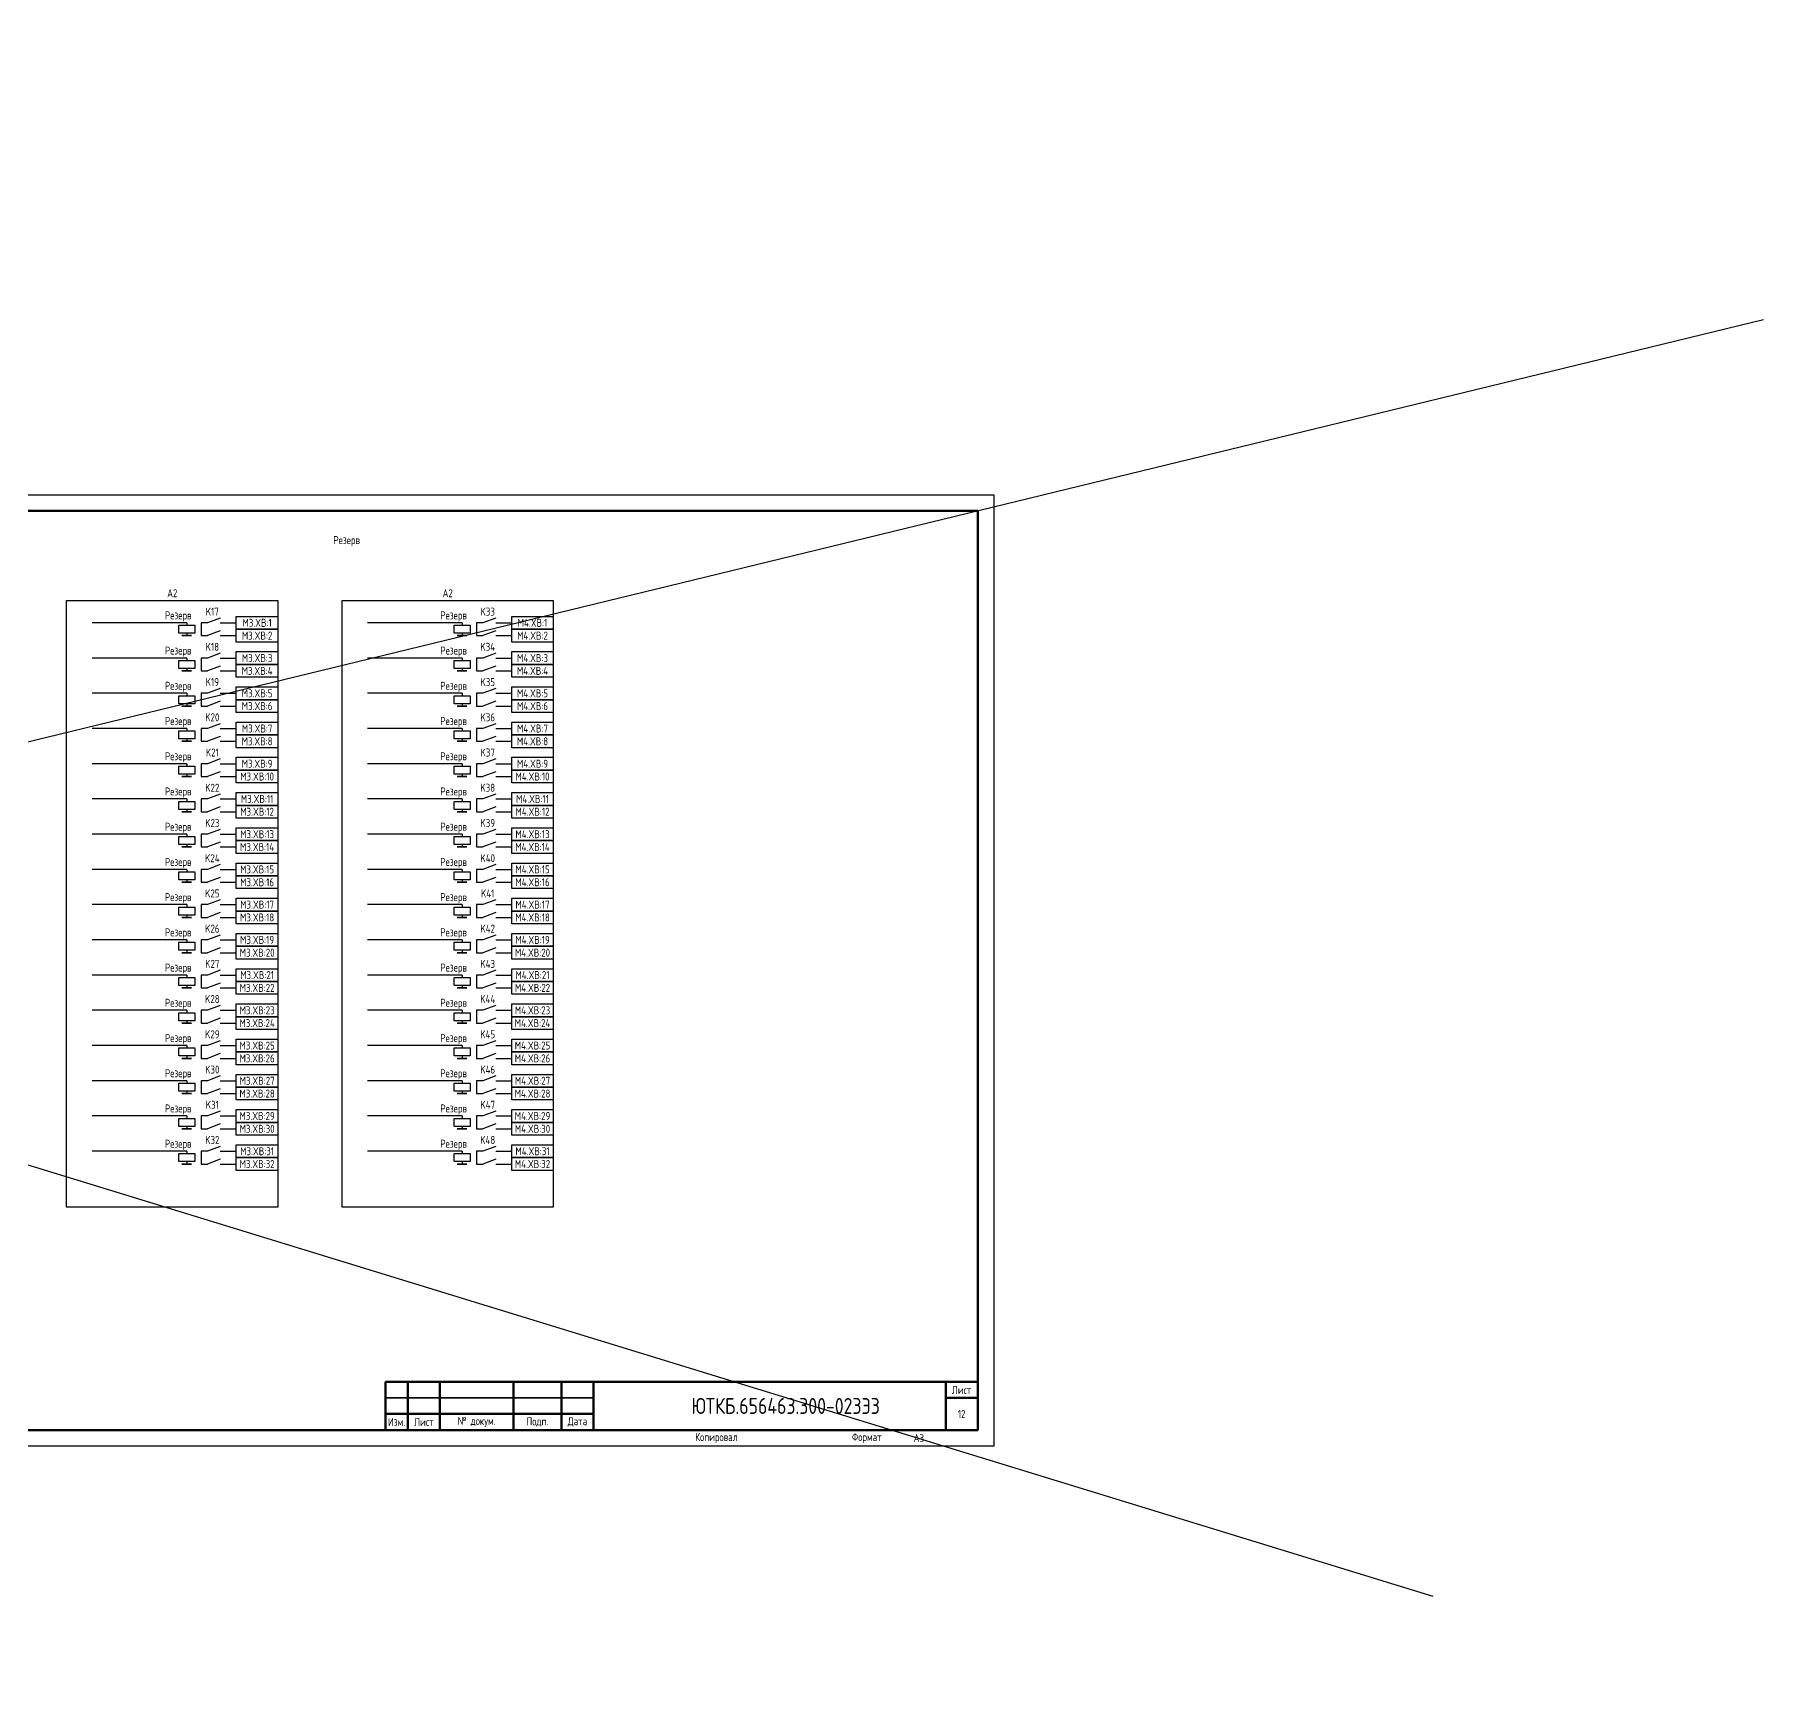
# Model space of a CAD drawing. Header units: millimetres. Extents: x -1244 to 6083, y -90 to 1191.
# Drawn here: x 4320 to 4860, y 675 to 1191 of the extents above; entities that cross this region are included whole.
import ezdxf

# ---------------------------------------------------------------- set-up
doc = ezdxf.new("R2010")
doc.units = ezdxf.units.MM
doc.styles.add('Gost_type_A', font='GOST_0.TTF')

# ---------------------------------------------------------------- blocks, each defined once
blk = doc.blocks.new('Формат_А3')
blk.add_lwpolyline([(-420, 297), (0, 297), (0, 0), (-420, 0)], close=True)
at = {"lineweight": 50}
blk.add_lwpolyline([(-400, 292), (-5, 292), (-5, 5), (-400, 5)], close=True, dxfattribs=at)
blk = doc.blocks.new('Штамп малый нижний')
at = {"lineweight": 50}
for points in [[(-185, 15), (-178, 15), (-178, 5), (-185, 5)], [(-178, 15), (-168, 15), (-168, 5), (-178, 5)], [(-168, 15), (-145, 15), (-145, 5), (-168, 5)], [(-145, 15), (-130, 15), (-130, 5), (-145, 5)], [(-130, 15), (-120, 15), (-120, 5), (-130, 5)], [(-120, 15), (-10, 15), (-10, 0), (-120, 0)], [(-10, 15), (0, 15), (0, 10), (-10, 10)], [(-10, 10), (0, 10), (0, 0), (-10, 0)], [(-185, 5), (-178, 5), (-178, 0), (-185, 0)], [(-178, 5), (-168, 5), (-168, 0), (-178, 0)], [(-168, 5), (-145, 5), (-145, 0), (-168, 0)], [(-145, 5), (-130, 5), (-130, 0), (-145, 0)], [(-130, 5), (-120, 5), (-120, 0), (-130, 0)]]:
    blk.add_lwpolyline(points, close=True, dxfattribs=at)
for points in [[(-185, 15), (-178, 15), (-178, 10), (-185, 10)], [(-178, 15), (-168, 15), (-168, 10), (-178, 10)], [(-168, 15), (-145, 15), (-145, 10), (-168, 10)], [(-145, 15), (-130, 15), (-130, 10), (-145, 10)], [(-130, 15), (-120, 15), (-120, 10), (-130, 10)], [(-185, 10), (-178, 10), (-178, 5), (-185, 5)], [(-178, 10), (-168, 10), (-168, 5), (-178, 5)], [(-168, 10), (-145, 10), (-145, 5), (-168, 5)], [(-145, 10), (-130, 10), (-130, 5), (-145, 5)], [(-130, 10), (-120, 10), (-120, 5), (-130, 5)]]:
    blk.add_lwpolyline(points, close=True)
at = {"char_height": 2.5, "style": 'Gost_type_A'}
for s, insert, width, attachment_point in [('Лист', (-5, 12.5), 10, 5), ('Изм.', (-181.5, 2.5), 7, 5), ('Лист', (-173, 2.5), 10, 5), ('№ докум.', (-156.5, 2.5), 23, 5), ('Подп.', (-137.5, 2.5), 15, 5), ('Дата', (-125, 2.5), 10, 5), ('Копировал', (-75, -2.53), 13.1202, 6), ('Формат', (-30, -2.53), 13.1202, 6)]:
    blk.add_mtext(s, dxfattribs=dict(at, insert=insert, width=width, attachment_point=attachment_point))

msp = doc.modelspace()

# ---------------------------------------------------------------- linework, layer by layer
at = {"color": 5}
for p, q in [((3168.72, 1191.07), (4757.14, 703.41)), ((3104.61, 674.94), (4860.42, 1102.08))]:
    msp.add_line(p, q, dxfattribs=at)
for p, q in [((4367.93, 1007.38), (4338.43, 1007.38)), ((4367.93, 1007.38), (4367.93, 1006.63)), ((4453.95, 1007.38), (4424.45, 1007.38)), ((4453.95, 1007.38), (4453.95, 1006.63)), ((4367.93, 1004.13), (4367.93, 1003.38)), ((4453.95, 1004.13), (4453.95, 1003.38)), ((4367.93, 996.38), (4338.43, 996.38)), ((4367.93, 996.38), (4367.93, 995.63)), ((4453.95, 996.38), (4424.45, 996.38)), ((4453.95, 996.38), (4453.95, 995.63)), ((4367.93, 993.13), (4367.93, 992.38)), ((4453.95, 993.13), (4453.95, 992.38)), ((4367.93, 985.38), (4338.43, 985.38)), ((4367.93, 985.38), (4367.93, 984.63)), ((4453.95, 985.38), (4424.45, 985.38)), ((4453.95, 985.38), (4453.95, 984.63)), ((4367.93, 982.13), (4367.93, 981.38)), ((4453.95, 982.13), (4453.95, 981.38)), ((4367.93, 974.38), (4338.43, 974.38)), ((4367.93, 974.38), (4367.93, 973.63)), ((4453.95, 974.38), (4424.45, 974.38)), ((4453.95, 974.38), (4453.95, 973.63)), ((4367.93, 971.13), (4367.93, 970.38)), ((4453.95, 971.13), (4453.95, 970.38)), ((4367.93, 963.38), (4338.43, 963.38)), ((4367.93, 963.38), (4367.93, 962.63)), ((4453.95, 963.38), (4424.45, 963.38)), ((4453.95, 963.38), (4453.95, 962.63)), ((4367.93, 960.13), (4367.93, 959.38)), ((4453.95, 960.13), (4453.95, 959.38)), ((4367.93, 952.38), (4338.43, 952.38)), ((4367.93, 952.38), (4367.93, 951.63)), ((4453.95, 952.38), (4424.45, 952.38)), ((4453.95, 952.38), (4453.95, 951.63)), ((4367.93, 949.13), (4367.93, 948.38)), ((4453.95, 949.13), (4453.95, 948.38)), ((4367.93, 941.38), (4338.43, 941.38)), ((4367.93, 941.38), (4367.93, 940.63)), ((4453.95, 941.38), (4424.45, 941.38)), ((4453.95, 941.38), (4453.95, 940.63)), ((4367.93, 938.13), (4367.93, 937.38)), ((4453.95, 938.13), (4453.95, 937.38)), ((4367.93, 930.38), (4338.43, 930.38)), ((4367.93, 930.38), (4367.93, 929.63)), ((4453.95, 930.38), (4424.45, 930.38)), ((4453.95, 930.38), (4453.95, 929.63)), ((4367.93, 927.13), (4367.93, 926.38)), ((4453.95, 927.13), (4453.95, 926.38)), ((4367.93, 919.38), (4338.43, 919.38)), ((4367.93, 919.38), (4367.93, 918.63)), ((4453.95, 919.38), (4424.45, 919.38)), ((4453.95, 919.38), (4453.95, 918.63)), ((4367.93, 916.13), (4367.93, 915.38)), ((4453.95, 916.13), (4453.95, 915.38)), ((4367.93, 908.38), (4338.43, 908.38)), ((4367.93, 908.38), (4367.93, 907.63)), ((4453.95, 908.38), (4424.45, 908.38)), ((4453.95, 908.38), (4453.95, 907.63)), ((4367.93, 905.13), (4367.93, 904.38)), ((4453.95, 905.13), (4453.95, 904.38)), ((4367.93, 897.38), (4338.43, 897.38)), ((4367.93, 897.38), (4367.93, 896.63)), ((4453.95, 897.38), (4424.45, 897.38)), ((4453.95, 897.38), (4453.95, 896.63)), ((4367.93, 894.13), (4367.93, 893.38)), ((4453.95, 894.13), (4453.95, 893.38)), ((4367.93, 886.38), (4338.43, 886.38)), ((4367.93, 886.38), (4367.93, 885.63)), ((4453.95, 886.38), (4424.45, 886.38)), ((4453.95, 886.38), (4453.95, 885.63)), ((4367.93, 883.13), (4367.93, 882.38)), ((4453.95, 883.13), (4453.95, 882.38)), ((4367.93, 875.38), (4338.43, 875.38)), ((4367.93, 875.38), (4367.93, 874.63)), ((4453.95, 875.38), (4424.45, 875.38)), ((4453.95, 875.38), (4453.95, 874.63)), ((4367.93, 872.13), (4367.93, 871.38)), ((4453.95, 872.13), (4453.95, 871.38)), ((4367.93, 864.38), (4338.43, 864.38)), ((4367.93, 864.38), (4367.93, 863.63)), ((4453.95, 864.38), (4424.45, 864.38)), ((4453.95, 864.38), (4453.95, 863.63)), ((4367.93, 861.13), (4367.93, 860.38)), ((4453.95, 861.13), (4453.95, 860.38)), ((4367.93, 853.38), (4338.43, 853.38)), ((4367.93, 853.38), (4367.93, 852.63)), ((4453.95, 853.38), (4424.45, 853.38)), ((4453.95, 853.38), (4453.95, 852.63)), ((4367.93, 850.13), (4367.93, 849.38)), ((4453.95, 850.13), (4453.95, 849.38)), ((4367.93, 842.38), (4338.43, 842.38)), ((4367.93, 842.38), (4367.93, 841.63)), ((4367.93, 839.13), (4367.93, 838.38)), ((4453.95, 842.38), (4424.45, 842.38)), ((4453.95, 842.38), (4453.95, 841.63)), ((4453.95, 839.13), (4453.95, 838.38))]:
    msp.add_line(p, q)
at = {"ltscale": 1.08}
for p, q in [((4374.43, 1007.38), (4372.43, 1007.38)), ((4372.43, 1007.38), (4372.43, 1003.38)), ((4378.43, 1007.38), (4383.43, 1007.38)), ((4460.45, 1007.38), (4458.45, 1007.38)), ((4458.45, 1007.38), (4458.45, 1003.38)), ((4464.45, 1007.38), (4469.45, 1007.38)), ((4372.43, 1003.38), (4374.43, 1003.38)), ((4378.43, 1003.38), (4383.43, 1003.38)), ((4458.45, 1003.38), (4460.45, 1003.38)), ((4464.45, 1003.38), (4469.45, 1003.38)), ((4374.43, 996.38), (4372.43, 996.38)), ((4372.43, 996.38), (4372.43, 992.38)), ((4378.43, 996.38), (4383.43, 996.38)), ((4460.45, 996.38), (4458.45, 996.38)), ((4458.45, 996.38), (4458.45, 992.38)), ((4464.45, 996.38), (4469.45, 996.38)), ((4372.43, 992.38), (4374.43, 992.38)), ((4378.43, 992.38), (4383.43, 992.38)), ((4458.45, 992.38), (4460.45, 992.38)), ((4464.45, 992.38), (4469.45, 992.38)), ((4374.43, 985.38), (4372.43, 985.38)), ((4372.43, 985.38), (4372.43, 981.38)), ((4378.43, 985.38), (4383.43, 985.38)), ((4460.45, 985.38), (4458.45, 985.38)), ((4458.45, 985.38), (4458.45, 981.38)), ((4464.45, 985.38), (4469.45, 985.38)), ((4372.43, 981.38), (4374.43, 981.38)), ((4378.43, 981.38), (4383.43, 981.38)), ((4458.45, 981.38), (4460.45, 981.38)), ((4464.45, 981.38), (4469.45, 981.38)), ((4374.43, 974.38), (4372.43, 974.38)), ((4372.43, 974.38), (4372.43, 970.38)), ((4378.43, 974.38), (4383.43, 974.38)), ((4460.45, 974.38), (4458.45, 974.38)), ((4458.45, 974.38), (4458.45, 970.38)), ((4464.45, 974.38), (4469.45, 974.38)), ((4372.43, 970.38), (4374.43, 970.38)), ((4378.43, 970.38), (4383.43, 970.38)), ((4458.45, 970.38), (4460.45, 970.38)), ((4464.45, 970.38), (4469.45, 970.38)), ((4374.43, 963.38), (4372.43, 963.38)), ((4372.43, 963.38), (4372.43, 959.38)), ((4378.43, 963.38), (4383.43, 963.38)), ((4460.45, 963.38), (4458.45, 963.38)), ((4458.45, 963.38), (4458.45, 959.38)), ((4464.45, 963.38), (4469.45, 963.38)), ((4372.43, 959.38), (4374.43, 959.38)), ((4378.43, 959.38), (4383.43, 959.38)), ((4458.45, 959.38), (4460.45, 959.38)), ((4464.45, 959.38), (4469.45, 959.38)), ((4374.43, 952.38), (4372.43, 952.38)), ((4372.43, 952.38), (4372.43, 948.38)), ((4378.43, 952.38), (4383.43, 952.38)), ((4460.45, 952.38), (4458.45, 952.38)), ((4458.45, 952.38), (4458.45, 948.38)), ((4464.45, 952.38), (4469.45, 952.38)), ((4372.43, 948.38), (4374.43, 948.38)), ((4378.43, 948.38), (4383.43, 948.38)), ((4458.45, 948.38), (4460.45, 948.38)), ((4464.45, 948.38), (4469.45, 948.38)), ((4374.43, 941.38), (4372.43, 941.38)), ((4372.43, 941.38), (4372.43, 937.38)), ((4378.43, 941.38), (4383.43, 941.38)), ((4460.45, 941.38), (4458.45, 941.38)), ((4458.45, 941.38), (4458.45, 937.38)), ((4464.45, 941.38), (4469.45, 941.38)), ((4372.43, 937.38), (4374.43, 937.38)), ((4378.43, 937.38), (4383.43, 937.38)), ((4458.45, 937.38), (4460.45, 937.38)), ((4464.45, 937.38), (4469.45, 937.38)), ((4374.43, 930.38), (4372.43, 930.38)), ((4372.43, 930.38), (4372.43, 926.38)), ((4378.43, 930.38), (4383.43, 930.38)), ((4460.45, 930.38), (4458.45, 930.38)), ((4458.45, 930.38), (4458.45, 926.38)), ((4464.45, 930.38), (4469.45, 930.38)), ((4372.43, 926.38), (4374.43, 926.38)), ((4378.43, 926.38), (4383.43, 926.38)), ((4458.45, 926.38), (4460.45, 926.38)), ((4464.45, 926.38), (4469.45, 926.38)), ((4374.43, 919.38), (4372.43, 919.38)), ((4372.43, 919.38), (4372.43, 915.38)), ((4378.43, 919.38), (4383.43, 919.38)), ((4460.45, 919.38), (4458.45, 919.38)), ((4458.45, 919.38), (4458.45, 915.38)), ((4464.45, 919.38), (4469.45, 919.38)), ((4372.43, 915.38), (4374.43, 915.38)), ((4378.43, 915.38), (4383.43, 915.38)), ((4458.45, 915.38), (4460.45, 915.38)), ((4464.45, 915.38), (4469.45, 915.38)), ((4374.43, 908.38), (4372.43, 908.38)), ((4372.43, 908.38), (4372.43, 904.38)), ((4378.43, 908.38), (4383.43, 908.38)), ((4460.45, 908.38), (4458.45, 908.38)), ((4458.45, 908.38), (4458.45, 904.38)), ((4464.45, 908.38), (4469.45, 908.38)), ((4372.43, 904.38), (4374.43, 904.38)), ((4378.43, 904.38), (4383.43, 904.38)), ((4458.45, 904.38), (4460.45, 904.38)), ((4464.45, 904.38), (4469.45, 904.38)), ((4374.43, 897.38), (4372.43, 897.38)), ((4372.43, 897.38), (4372.43, 893.38)), ((4378.43, 897.38), (4383.43, 897.38)), ((4460.45, 897.38), (4458.45, 897.38)), ((4458.45, 897.38), (4458.45, 893.38)), ((4464.45, 897.38), (4469.45, 897.38)), ((4372.43, 893.38), (4374.43, 893.38)), ((4378.43, 893.38), (4383.43, 893.38)), ((4458.45, 893.38), (4460.45, 893.38)), ((4464.45, 893.38), (4469.45, 893.38)), ((4374.43, 886.38), (4372.43, 886.38)), ((4372.43, 886.38), (4372.43, 882.38)), ((4378.43, 886.38), (4383.43, 886.38)), ((4460.45, 886.38), (4458.45, 886.38)), ((4458.45, 886.38), (4458.45, 882.38)), ((4464.45, 886.38), (4469.45, 886.38)), ((4372.43, 882.38), (4374.43, 882.38)), ((4378.43, 882.38), (4383.43, 882.38)), ((4458.45, 882.38), (4460.45, 882.38)), ((4464.45, 882.38), (4469.45, 882.38)), ((4374.43, 875.38), (4372.43, 875.38)), ((4372.43, 875.38), (4372.43, 871.38)), ((4378.43, 875.38), (4383.43, 875.38)), ((4460.45, 875.38), (4458.45, 875.38)), ((4458.45, 875.38), (4458.45, 871.38)), ((4464.45, 875.38), (4469.45, 875.38)), ((4372.43, 871.38), (4374.43, 871.38)), ((4378.43, 871.38), (4383.43, 871.38)), ((4458.45, 871.38), (4460.45, 871.38)), ((4464.45, 871.38), (4469.45, 871.38)), ((4374.43, 864.38), (4372.43, 864.38)), ((4372.43, 864.38), (4372.43, 860.38)), ((4378.43, 864.38), (4383.43, 864.38)), ((4460.45, 864.38), (4458.45, 864.38)), ((4458.45, 864.38), (4458.45, 860.38)), ((4464.45, 864.38), (4469.45, 864.38)), ((4372.43, 860.38), (4374.43, 860.38)), ((4378.43, 860.38), (4383.43, 860.38)), ((4458.45, 860.38), (4460.45, 860.38)), ((4464.45, 860.38), (4469.45, 860.38)), ((4374.43, 853.38), (4372.43, 853.38)), ((4372.43, 853.38), (4372.43, 849.38)), ((4378.43, 853.38), (4383.43, 853.38)), ((4460.45, 853.38), (4458.45, 853.38)), ((4458.45, 853.38), (4458.45, 849.38)), ((4464.45, 853.38), (4469.45, 853.38)), ((4372.43, 849.38), (4374.43, 849.38)), ((4378.43, 849.38), (4383.43, 849.38)), ((4458.45, 849.38), (4460.45, 849.38)), ((4464.45, 849.38), (4469.45, 849.38)), ((4374.43, 842.38), (4372.43, 842.38)), ((4372.43, 842.38), (4372.43, 838.38)), ((4372.43, 838.38), (4374.43, 838.38)), ((4378.43, 842.38), (4383.43, 842.38)), ((4378.43, 838.38), (4383.43, 838.38)), ((4460.45, 842.38), (4458.45, 842.38)), ((4458.45, 842.38), (4458.45, 838.38)), ((4458.45, 838.38), (4460.45, 838.38)), ((4464.45, 842.38), (4469.45, 842.38)), ((4464.45, 838.38), (4469.45, 838.38))]:
    msp.add_line(p, q, dxfattribs=at)
at = {"ltscale": 4.32}
for p, q in [((4378.43, 1008.88), (4374.43, 1007.38)), ((4378.43, 1004.88), (4374.43, 1003.38)), ((4464.45, 1008.88), (4460.45, 1007.38)), ((4464.45, 1004.88), (4460.45, 1003.38)), ((4378.43, 997.88), (4374.43, 996.38)), ((4378.43, 993.88), (4374.43, 992.38)), ((4464.45, 997.88), (4460.45, 996.38)), ((4464.45, 993.88), (4460.45, 992.38)), ((4378.43, 986.88), (4374.43, 985.38)), ((4378.43, 982.88), (4374.43, 981.38)), ((4464.45, 986.88), (4460.45, 985.38)), ((4464.45, 982.88), (4460.45, 981.38)), ((4378.43, 975.88), (4374.43, 974.38)), ((4464.45, 975.88), (4460.45, 974.38)), ((4378.43, 971.88), (4374.43, 970.38)), ((4464.45, 971.88), (4460.45, 970.38)), ((4378.43, 964.88), (4374.43, 963.38)), ((4464.45, 964.88), (4460.45, 963.38)), ((4378.43, 960.88), (4374.43, 959.38)), ((4464.45, 960.88), (4460.45, 959.38)), ((4378.43, 953.88), (4374.43, 952.38)), ((4464.45, 953.88), (4460.45, 952.38)), ((4378.43, 949.88), (4374.43, 948.38)), ((4464.45, 949.88), (4460.45, 948.38)), ((4378.43, 942.88), (4374.43, 941.38)), ((4464.45, 942.88), (4460.45, 941.38)), ((4378.43, 938.88), (4374.43, 937.38)), ((4464.45, 938.88), (4460.45, 937.38)), ((4378.43, 931.88), (4374.43, 930.38)), ((4464.45, 931.88), (4460.45, 930.38)), ((4378.43, 927.88), (4374.43, 926.38)), ((4464.45, 927.88), (4460.45, 926.38)), ((4378.43, 920.88), (4374.43, 919.38)), ((4464.45, 920.88), (4460.45, 919.38)), ((4378.43, 916.88), (4374.43, 915.38)), ((4464.45, 916.88), (4460.45, 915.38)), ((4378.43, 909.88), (4374.43, 908.38)), ((4464.45, 909.88), (4460.45, 908.38)), ((4378.43, 905.88), (4374.43, 904.38)), ((4464.45, 905.88), (4460.45, 904.38)), ((4378.43, 898.88), (4374.43, 897.38)), ((4464.45, 898.88), (4460.45, 897.38)), ((4378.43, 894.88), (4374.43, 893.38)), ((4464.45, 894.88), (4460.45, 893.38)), ((4378.43, 887.88), (4374.43, 886.38)), ((4464.45, 887.88), (4460.45, 886.38)), ((4378.43, 883.88), (4374.43, 882.38)), ((4464.45, 883.88), (4460.45, 882.38)), ((4378.43, 876.88), (4374.43, 875.38)), ((4464.45, 876.88), (4460.45, 875.38)), ((4378.43, 872.88), (4374.43, 871.38)), ((4464.45, 872.88), (4460.45, 871.38)), ((4378.43, 865.88), (4374.43, 864.38)), ((4464.45, 865.88), (4460.45, 864.38)), ((4378.43, 861.88), (4374.43, 860.38)), ((4464.45, 861.88), (4460.45, 860.38)), ((4378.43, 854.88), (4374.43, 853.38)), ((4464.45, 854.88), (4460.45, 853.38)), ((4378.43, 850.88), (4374.43, 849.38)), ((4464.45, 850.88), (4460.45, 849.38)), ((4378.43, 843.88), (4374.43, 842.38)), ((4464.45, 843.88), (4460.45, 842.38)), ((4378.43, 839.88), (4374.43, 838.38)), ((4464.45, 839.88), (4460.45, 838.38))]:
    msp.add_line(p, q, dxfattribs=at)
for points in [[(4330.43, 1014.38), (4396.43, 1014.38), (4396.43, 824.86), (4330.43, 824.86)], [(4416.45, 1014.38), (4482.45, 1014.38), (4482.45, 824.86), (4416.45, 824.86)], [(4370.43, 1006.63), (4370.43, 1004.13), (4365.43, 1004.13), (4365.43, 1006.63)], [(4383.43, 1009.38), (4396.43, 1009.38), (4396.43, 1005.38), (4383.43, 1005.38)], [(4383.43, 1005.38), (4396.43, 1005.38), (4396.43, 1001.38), (4383.43, 1001.38)], [(4456.45, 1006.63), (4456.45, 1004.13), (4451.45, 1004.13), (4451.45, 1006.63)], [(4469.45, 1009.38), (4482.45, 1009.38), (4482.45, 1005.38), (4469.45, 1005.38)], [(4469.45, 1005.38), (4482.45, 1005.38), (4482.45, 1001.38), (4469.45, 1001.38)], [(4369.43, 1003.38), (4366.43, 1003.38)], [(4455.45, 1003.38), (4452.45, 1003.38)], [(4370.43, 995.63), (4370.43, 993.13), (4365.43, 993.13), (4365.43, 995.63)], [(4383.43, 998.38), (4396.43, 998.38), (4396.43, 994.38), (4383.43, 994.38)], [(4383.43, 994.38), (4396.43, 994.38), (4396.43, 990.38), (4383.43, 990.38)], [(4456.45, 995.63), (4456.45, 993.13), (4451.45, 993.13), (4451.45, 995.63)], [(4469.45, 998.38), (4482.45, 998.38), (4482.45, 994.38), (4469.45, 994.38)], [(4469.45, 994.38), (4482.45, 994.38), (4482.45, 990.38), (4469.45, 990.38)], [(4369.43, 992.38), (4366.43, 992.38)], [(4455.45, 992.38), (4452.45, 992.38)], [(4370.43, 984.63), (4370.43, 982.13), (4365.43, 982.13), (4365.43, 984.63)], [(4383.43, 987.38), (4396.43, 987.38), (4396.43, 983.38), (4383.43, 983.38)], [(4383.43, 983.38), (4396.43, 983.38), (4396.43, 979.38), (4383.43, 979.38)], [(4456.45, 984.63), (4456.45, 982.13), (4451.45, 982.13), (4451.45, 984.63)], [(4469.45, 987.38), (4482.45, 987.38), (4482.45, 983.38), (4469.45, 983.38)], [(4469.45, 983.38), (4482.45, 983.38), (4482.45, 979.38), (4469.45, 979.38)], [(4369.43, 981.38), (4366.43, 981.38)], [(4455.45, 981.38), (4452.45, 981.38)], [(4370.43, 973.63), (4370.43, 971.13), (4365.43, 971.13), (4365.43, 973.63)], [(4383.43, 976.38), (4396.43, 976.38), (4396.43, 972.38), (4383.43, 972.38)], [(4383.43, 972.38), (4396.43, 972.38), (4396.43, 968.38), (4383.43, 968.38)], [(4456.45, 973.63), (4456.45, 971.13), (4451.45, 971.13), (4451.45, 973.63)], [(4469.45, 976.38), (4482.45, 976.38), (4482.45, 972.38), (4469.45, 972.38)], [(4469.45, 972.38), (4482.45, 972.38), (4482.45, 968.38), (4469.45, 968.38)], [(4369.43, 970.38), (4366.43, 970.38)], [(4455.45, 970.38), (4452.45, 970.38)], [(4370.43, 962.63), (4370.43, 960.13), (4365.43, 960.13), (4365.43, 962.63)], [(4383.43, 965.38), (4396.43, 965.38), (4396.43, 961.38), (4383.43, 961.38)], [(4383.43, 961.38), (4396.43, 961.38), (4396.43, 957.38), (4383.43, 957.38)], [(4456.45, 962.63), (4456.45, 960.13), (4451.45, 960.13), (4451.45, 962.63)], [(4469.45, 965.38), (4482.45, 965.38), (4482.45, 961.38), (4469.45, 961.38)], [(4469.45, 961.38), (4482.45, 961.38), (4482.45, 957.38), (4469.45, 957.38)], [(4369.43, 959.38), (4366.43, 959.38)], [(4455.45, 959.38), (4452.45, 959.38)], [(4370.43, 951.63), (4370.43, 949.13), (4365.43, 949.13), (4365.43, 951.63)], [(4383.43, 954.38), (4396.43, 954.38), (4396.43, 950.38), (4383.43, 950.38)], [(4456.45, 951.63), (4456.45, 949.13), (4451.45, 949.13), (4451.45, 951.63)], [(4469.45, 954.38), (4482.45, 954.38), (4482.45, 950.38), (4469.45, 950.38)], [(4369.43, 948.38), (4366.43, 948.38)], [(4383.43, 950.38), (4396.43, 950.38), (4396.43, 946.38), (4383.43, 946.38)], [(4455.45, 948.38), (4452.45, 948.38)], [(4469.45, 950.38), (4482.45, 950.38), (4482.45, 946.38), (4469.45, 946.38)], [(4370.43, 940.63), (4370.43, 938.13), (4365.43, 938.13), (4365.43, 940.63)], [(4383.43, 943.38), (4396.43, 943.38), (4396.43, 939.38), (4383.43, 939.38)], [(4456.45, 940.63), (4456.45, 938.13), (4451.45, 938.13), (4451.45, 940.63)], [(4469.45, 943.38), (4482.45, 943.38), (4482.45, 939.38), (4469.45, 939.38)], [(4369.43, 937.38), (4366.43, 937.38)], [(4383.43, 939.38), (4396.43, 939.38), (4396.43, 935.38), (4383.43, 935.38)], [(4455.45, 937.38), (4452.45, 937.38)], [(4469.45, 939.38), (4482.45, 939.38), (4482.45, 935.38), (4469.45, 935.38)], [(4370.43, 929.63), (4370.43, 927.13), (4365.43, 927.13), (4365.43, 929.63)], [(4383.43, 932.38), (4396.43, 932.38), (4396.43, 928.38), (4383.43, 928.38)], [(4456.45, 929.63), (4456.45, 927.13), (4451.45, 927.13), (4451.45, 929.63)], [(4469.45, 932.38), (4482.45, 932.38), (4482.45, 928.38), (4469.45, 928.38)], [(4369.43, 926.38), (4366.43, 926.38)], [(4383.43, 928.38), (4396.43, 928.38), (4396.43, 924.38), (4383.43, 924.38)], [(4455.45, 926.38), (4452.45, 926.38)], [(4469.45, 928.38), (4482.45, 928.38), (4482.45, 924.38), (4469.45, 924.38)], [(4370.43, 918.63), (4370.43, 916.13), (4365.43, 916.13), (4365.43, 918.63)], [(4383.43, 921.38), (4396.43, 921.38), (4396.43, 917.38), (4383.43, 917.38)], [(4456.45, 918.63), (4456.45, 916.13), (4451.45, 916.13), (4451.45, 918.63)], [(4469.45, 921.38), (4482.45, 921.38), (4482.45, 917.38), (4469.45, 917.38)], [(4369.43, 915.38), (4366.43, 915.38)], [(4383.43, 917.38), (4396.43, 917.38), (4396.43, 913.38), (4383.43, 913.38)], [(4455.45, 915.38), (4452.45, 915.38)], [(4469.45, 917.38), (4482.45, 917.38), (4482.45, 913.38), (4469.45, 913.38)], [(4370.43, 907.63), (4370.43, 905.13), (4365.43, 905.13), (4365.43, 907.63)], [(4383.43, 910.38), (4396.43, 910.38), (4396.43, 906.38), (4383.43, 906.38)], [(4456.45, 907.63), (4456.45, 905.13), (4451.45, 905.13), (4451.45, 907.63)], [(4469.45, 910.38), (4482.45, 910.38), (4482.45, 906.38), (4469.45, 906.38)], [(4369.43, 904.38), (4366.43, 904.38)], [(4383.43, 906.38), (4396.43, 906.38), (4396.43, 902.38), (4383.43, 902.38)], [(4455.45, 904.38), (4452.45, 904.38)], [(4469.45, 906.38), (4482.45, 906.38), (4482.45, 902.38), (4469.45, 902.38)], [(4370.43, 896.63), (4370.43, 894.13), (4365.43, 894.13), (4365.43, 896.63)], [(4383.43, 899.38), (4396.43, 899.38), (4396.43, 895.38), (4383.43, 895.38)], [(4456.45, 896.63), (4456.45, 894.13), (4451.45, 894.13), (4451.45, 896.63)], [(4469.45, 899.38), (4482.45, 899.38), (4482.45, 895.38), (4469.45, 895.38)], [(4369.43, 893.38), (4366.43, 893.38)], [(4383.43, 895.38), (4396.43, 895.38), (4396.43, 891.38), (4383.43, 891.38)], [(4455.45, 893.38), (4452.45, 893.38)], [(4469.45, 895.38), (4482.45, 895.38), (4482.45, 891.38), (4469.45, 891.38)], [(4370.43, 885.63), (4370.43, 883.13), (4365.43, 883.13), (4365.43, 885.63)], [(4383.43, 888.38), (4396.43, 888.38), (4396.43, 884.38), (4383.43, 884.38)], [(4456.45, 885.63), (4456.45, 883.13), (4451.45, 883.13), (4451.45, 885.63)], [(4469.45, 888.38), (4482.45, 888.38), (4482.45, 884.38), (4469.45, 884.38)], [(4369.43, 882.38), (4366.43, 882.38)], [(4383.43, 884.38), (4396.43, 884.38), (4396.43, 880.38), (4383.43, 880.38)], [(4455.45, 882.38), (4452.45, 882.38)], [(4469.45, 884.38), (4482.45, 884.38), (4482.45, 880.38), (4469.45, 880.38)], [(4383.43, 877.38), (4396.43, 877.38), (4396.43, 873.38), (4383.43, 873.38)], [(4469.45, 877.38), (4482.45, 877.38), (4482.45, 873.38), (4469.45, 873.38)], [(4370.43, 874.63), (4370.43, 872.13), (4365.43, 872.13), (4365.43, 874.63)], [(4369.43, 871.38), (4366.43, 871.38)], [(4383.43, 873.38), (4396.43, 873.38), (4396.43, 869.38), (4383.43, 869.38)], [(4456.45, 874.63), (4456.45, 872.13), (4451.45, 872.13), (4451.45, 874.63)], [(4455.45, 871.38), (4452.45, 871.38)], [(4469.45, 873.38), (4482.45, 873.38), (4482.45, 869.38), (4469.45, 869.38)], [(4383.43, 866.38), (4396.43, 866.38), (4396.43, 862.38), (4383.43, 862.38)], [(4469.45, 866.38), (4482.45, 866.38), (4482.45, 862.38), (4469.45, 862.38)], [(4370.43, 863.63), (4370.43, 861.13), (4365.43, 861.13), (4365.43, 863.63)], [(4369.43, 860.38), (4366.43, 860.38)], [(4383.43, 862.38), (4396.43, 862.38), (4396.43, 858.38), (4383.43, 858.38)], [(4456.45, 863.63), (4456.45, 861.13), (4451.45, 861.13), (4451.45, 863.63)], [(4455.45, 860.38), (4452.45, 860.38)], [(4469.45, 862.38), (4482.45, 862.38), (4482.45, 858.38), (4469.45, 858.38)], [(4383.43, 855.38), (4396.43, 855.38), (4396.43, 851.38), (4383.43, 851.38)], [(4469.45, 855.38), (4482.45, 855.38), (4482.45, 851.38), (4469.45, 851.38)], [(4370.43, 852.63), (4370.43, 850.13), (4365.43, 850.13), (4365.43, 852.63)], [(4369.43, 849.38), (4366.43, 849.38)], [(4383.43, 851.38), (4396.43, 851.38), (4396.43, 847.38), (4383.43, 847.38)], [(4456.45, 852.63), (4456.45, 850.13), (4451.45, 850.13), (4451.45, 852.63)], [(4455.45, 849.38), (4452.45, 849.38)], [(4469.45, 851.38), (4482.45, 851.38), (4482.45, 847.38), (4469.45, 847.38)], [(4383.43, 844.38), (4396.43, 844.38), (4396.43, 840.38), (4383.43, 840.38)], [(4469.45, 844.38), (4482.45, 844.38), (4482.45, 840.38), (4469.45, 840.38)], [(4370.43, 841.63), (4370.43, 839.13), (4365.43, 839.13), (4365.43, 841.63)], [(4369.43, 838.38), (4366.43, 838.38)], [(4383.43, 840.38), (4396.43, 840.38), (4396.43, 836.38), (4383.43, 836.38)], [(4456.45, 841.63), (4456.45, 839.13), (4451.45, 839.13), (4451.45, 841.63)], [(4455.45, 838.38), (4452.45, 838.38)], [(4469.45, 840.38), (4482.45, 840.38), (4482.45, 836.38), (4469.45, 836.38)]]:
    msp.add_lwpolyline(points, close=True)

# ---------------------------------------------------------------- block references
at = {"color": 1}
msp.add_blockref('Формат_А3', (4620, 750.32), dxfattribs=at)
msp.add_blockref('Штамп малый нижний', (4615, 755.32))

# ---------------------------------------------------------------- texts
at = {"lineweight": 25, "insert": (4417.89, 1032.88), "char_height": 2.5, "width": 395, "attachment_point": 5, "line_spacing_factor": 0.9, "style": 'Gost_type_A'}
msp.add_mtext('Резерв', dxfattribs=at)
at = {"char_height": 2.5, "width": 66, "attachment_point": 8, "line_spacing_factor": 0.9, "style": 'Gost_type_A'}
for insert in [(4363.43, 1015.38), (4449.45, 1015.38)]:
    msp.add_mtext('A2', dxfattribs=dict(at, insert=insert))
at = {"style": 'Gost_type_A'}
for s, insert, char_height, width, attachment_point in [('Резерв', (4369.43, 1009.38), 2.5, 31.0015, 6), ('K17', (4375.93, 1010.88), 2.5, 5, 5), ('Резерв', (4455.45, 1009.38), 2.5, 31.0015, 6), ('K33', (4461.95, 1010.88), 2.5, 5, 5), ('M3.XВ:2', (4389.93, 1003.38), 2.5, 13, 5), ('M3.XВ:1', (4389.93, 1007.38), 2.5, 13, 5), ('M4.XВ:2', (4475.95, 1003.38), 2.5, 13, 5), ('M4.XВ:1', (4475.95, 1007.38), 2.5, 13, 5), ('Резерв', (4369.43, 998.38), 2.5, 31.0015, 6), ('K18', (4375.93, 999.88), 2.5, 5, 5), ('Резерв', (4455.45, 998.38), 2.5, 31.0015, 6), ('K34', (4461.95, 999.88), 2.5, 5, 5), ('M3.XВ:4', (4389.93, 992.38), 2.5, 13, 5), ('M3.XВ:3', (4389.93, 996.38), 2.5, 13, 5), ('M4.XВ:4', (4475.95, 992.38), 2.5, 13, 5), ('M4.XВ:3', (4475.95, 996.38), 2.5, 13, 5), ('Резерв', (4369.43, 987.38), 2.5, 31.0015, 6), ('K19', (4375.93, 988.88), 2.5, 5, 5), ('Резерв', (4455.45, 987.38), 2.5, 31.0015, 6), ('K35', (4461.95, 988.88), 2.5, 5, 5), ('M3.XВ:5', (4389.93, 985.38), 2.5, 13, 5), ('M4.XВ:5', (4475.95, 985.38), 2.5, 13, 5), ('Резерв', (4369.43, 976.38), 2.5, 31.0015, 6), ('K20', (4375.93, 977.88), 2.5, 5, 5), ('M3.XВ:6', (4389.93, 981.38), 2.5, 13, 5), ('Резерв', (4455.45, 976.38), 2.5, 31.0015, 6), ('K36', (4461.95, 977.88), 2.5, 5, 5), ('M4.XВ:6', (4475.95, 981.38), 2.5, 13, 5), ('M3.XВ:7', (4389.93, 974.38), 2.5, 13, 5), ('M4.XВ:7', (4475.95, 974.38), 2.5, 13, 5), ('Резерв', (4369.43, 965.38), 2.5, 31.0015, 6), ('K21', (4375.93, 966.88), 2.5, 5, 5), ('M3.XВ:8', (4389.93, 970.38), 2.5, 13, 5), ('Резерв', (4455.45, 965.38), 2.5, 31.0015, 6), ('K37', (4461.95, 966.88), 2.5, 5, 5), ('M4.XВ:8', (4475.95, 970.38), 2.5, 13, 5), ('M3.XВ:9', (4389.93, 963.38), 2.5, 13, 5), ('M4.XВ:9', (4475.95, 963.38), 2.5, 13, 5), ('Резерв', (4369.43, 954.38), 2.5, 31.0015, 6), ('K22', (4375.93, 955.88), 2.5, 5, 5), ('M3.XВ:10', (4389.93, 959.38), 2.5, 13, 5), ('Резерв', (4455.45, 954.38), 2.5, 31.0015, 6), ('K38', (4461.95, 955.88), 2.5, 5, 5), ('M4.XВ:10', (4475.95, 959.38), 2.5, 13, 5), ('M3.XВ:11', (4389.93, 952.38), 2.5, 13, 5), ('M4.XВ:11', (4475.95, 952.38), 2.5, 13, 5), ('K23', (4375.93, 944.88), 2.5, 5, 5), ('M3.XВ:12', (4389.93, 948.38), 2.5, 13, 5), ('K39', (4461.95, 944.88), 2.5, 5, 5), ('M4.XВ:12', (4475.95, 948.38), 2.5, 13, 5), ('Резерв', (4369.43, 943.38), 2.5, 31.0015, 6), ('M3.XВ:13', (4389.93, 941.38), 2.5, 13, 5), ('Резерв', (4455.45, 943.38), 2.5, 31.0015, 6), ('M4.XВ:13', (4475.95, 941.38), 2.5, 13, 5), ('K24', (4375.93, 933.88), 2.5, 5, 5), ('M3.XВ:14', (4389.93, 937.38), 2.5, 13, 5), ('K40', (4461.95, 933.88), 2.5, 5, 5), ('M4.XВ:14', (4475.95, 937.38), 2.5, 13, 5), ('Резерв', (4369.43, 932.38), 2.5, 31.0015, 6), ('M3.XВ:15', (4389.93, 930.38), 2.5, 13, 5), ('Резерв', (4455.45, 932.38), 2.5, 31.0015, 6), ('M4.XВ:15', (4475.95, 930.38), 2.5, 13, 5), ('K25', (4375.93, 922.88), 2.5, 5, 5), ('M3.XВ:16', (4389.93, 926.38), 2.5, 13, 5), ('K41', (4461.95, 922.88), 2.5, 5, 5), ('M4.XВ:16', (4475.95, 926.38), 2.5, 13, 5), ('Резерв', (4369.43, 921.38), 2.5, 31.0015, 6), ('M3.XВ:17', (4389.93, 919.38), 2.5, 13, 5), ('Резерв', (4455.45, 921.38), 2.5, 31.0015, 6), ('M4.XВ:17', (4475.95, 919.38), 2.5, 13, 5), ('K26', (4375.93, 911.88), 2.5, 5, 5), ('M3.XВ:18', (4389.93, 915.38), 2.5, 13, 5), ('K42', (4461.95, 911.88), 2.5, 5, 5), ('M4.XВ:18', (4475.95, 915.38), 2.5, 13, 5), ('Резерв', (4369.43, 910.38), 2.5, 31.0015, 6), ('M3.XВ:19', (4389.93, 908.38), 2.5, 13, 5), ('Резерв', (4455.45, 910.38), 2.5, 31.0015, 6), ('M4.XВ:19', (4475.95, 908.38), 2.5, 13, 5), ('K27', (4375.93, 900.88), 2.5, 5, 5), ('M3.XВ:20', (4389.93, 904.38), 2.5, 13, 5), ('K43', (4461.95, 900.88), 2.5, 5, 5), ('M4.XВ:20', (4475.95, 904.38), 2.5, 13, 5), ('Резерв', (4369.43, 899.38), 2.5, 31.0015, 6), ('M3.XВ:21', (4389.93, 897.38), 2.5, 13, 5), ('Резерв', (4455.45, 899.38), 2.5, 31.0015, 6), ('M4.XВ:21', (4475.95, 897.38), 2.5, 13, 5), ('K28', (4375.93, 889.88), 2.5, 5, 5), ('M3.XВ:22', (4389.93, 893.38), 2.5, 13, 5), ('K44', (4461.95, 889.88), 2.5, 5, 5), ('M4.XВ:22', (4475.95, 893.38), 2.5, 13, 5), ('Резерв', (4369.43, 888.38), 2.5, 31.0015, 6), ('M3.XВ:23', (4389.93, 886.38), 2.5, 13, 5), ('Резерв', (4455.45, 888.38), 2.5, 31.0015, 6), ('M4.XВ:23', (4475.95, 886.38), 2.5, 13, 5), ('M3.XВ:24', (4389.93, 882.38), 2.5, 13, 5), ('M4.XВ:24', (4475.95, 882.38), 2.5, 13, 5), ('Резерв', (4369.43, 877.38), 2.5, 31.0015, 6), ('K29', (4375.93, 878.88), 2.5, 5, 5), ('M3.XВ:25', (4389.93, 875.38), 2.5, 13, 5), ('Резерв', (4455.45, 877.38), 2.5, 31.0015, 6), ('K45', (4461.95, 878.88), 2.5, 5, 5), ('M4.XВ:25', (4475.95, 875.38), 2.5, 13, 5), ('M3.XВ:26', (4389.93, 871.38), 2.5, 13, 5), ('M4.XВ:26', (4475.95, 871.38), 2.5, 13, 5), ('Резерв', (4369.43, 866.38), 2.5, 31.0015, 6), ('K30', (4375.93, 867.88), 2.5, 5, 5), ('M3.XВ:27', (4389.93, 864.38), 2.5, 13, 5), ('Резерв', (4455.45, 866.38), 2.5, 31.0015, 6), ('K46', (4461.95, 867.88), 2.5, 5, 5), ('M4.XВ:27', (4475.95, 864.38), 2.5, 13, 5), ('M3.XВ:28', (4389.93, 860.38), 2.5, 13, 5), ('M4.XВ:28', (4475.95, 860.38), 2.5, 13, 5), ('Резерв', (4369.43, 855.38), 2.5, 31.0015, 6), ('K31', (4375.93, 856.88), 2.5, 5, 5), ('M3.XВ:29', (4389.93, 853.38), 2.5, 13, 5), ('Резерв', (4455.45, 855.38), 2.5, 31.0015, 6), ('K47', (4461.95, 856.88), 2.5, 5, 5), ('M4.XВ:29', (4475.95, 853.38), 2.5, 13, 5), ('M3.XВ:30', (4389.93, 849.38), 2.5, 13, 5), ('M4.XВ:30', (4475.95, 849.38), 2.5, 13, 5), ('Резерв', (4369.43, 844.38), 2.5, 31.0015, 6), ('K32', (4375.93, 845.88), 2.5, 5, 5), ('M3.XВ:31', (4389.93, 842.38), 2.5, 13, 5), ('Резерв', (4455.45, 844.38), 2.5, 31.0015, 6), ('K48', (4461.95, 845.88), 2.5, 5, 5), ('M4.XВ:31', (4475.95, 842.38), 2.5, 13, 5), ('M3.XВ:32', (4389.93, 838.38), 2.5, 13, 5), ('M4.XВ:32', (4475.95, 838.38), 2.5, 13, 5), ('ЮТКБ.656463.300-023Э3', (4555, 762.82), 5, 120, 5), ('12', (4610, 760.32), 2.5, 10, 5), ('A3', (4595, 752.82), 2.5, 20, 4)]:
    msp.add_mtext(s, dxfattribs=dict(at, insert=insert, char_height=char_height, width=width, attachment_point=attachment_point))

doc.saveas('drawing.dxf')
